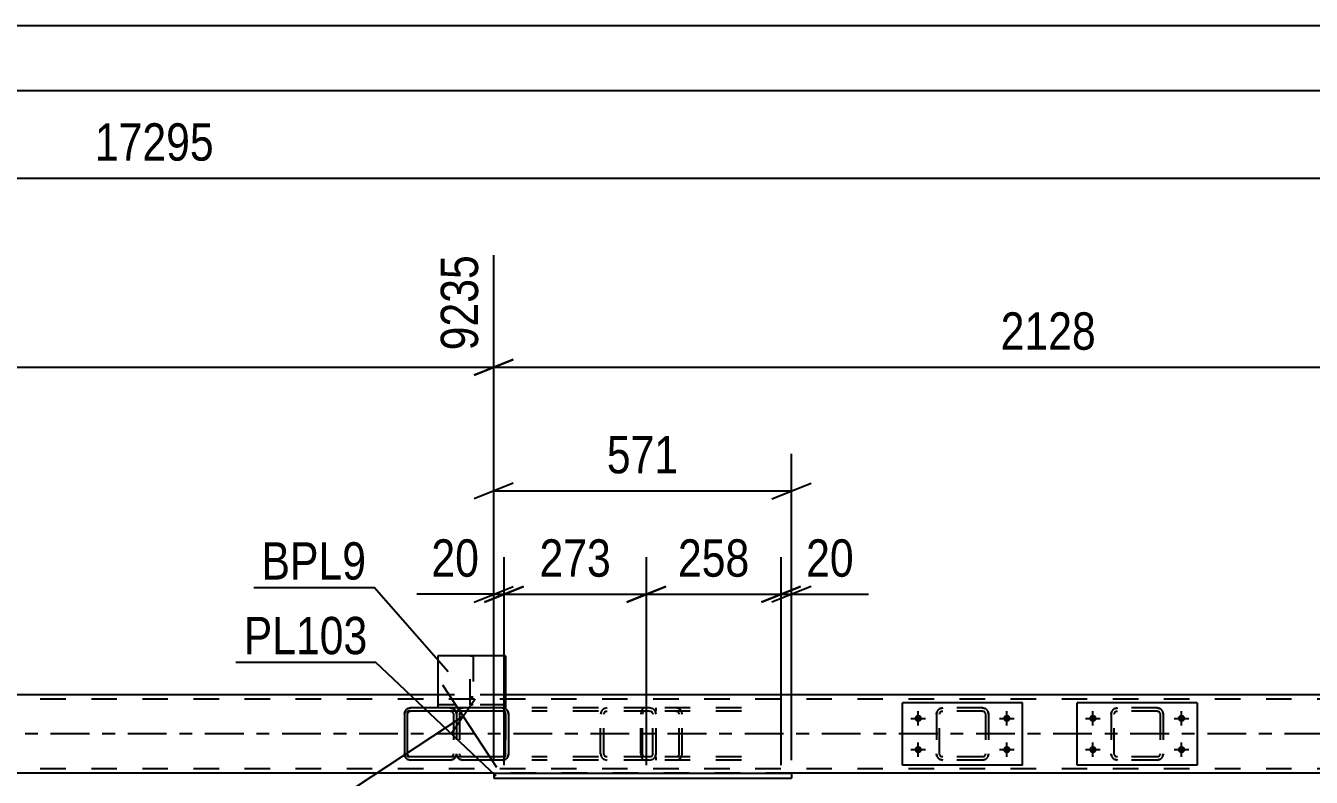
# Model space of a CAD drawing. Header units: millimetres. Extents: x -857 to 332, y -866 to -25.
# Drawn here: x -455.8 to -357.2, y -82.7 to -25.1 of the extents above; entities that cross this region are included whole.
import ezdxf

# ---------------------------------------------------------------- set-up
doc = ezdxf.new("R2010")
doc.units = ezdxf.units.MM
doc.linetypes.add('DXK_LINE_DOT2', pattern=[3.9198, 1.9599, -1.9599])
doc.linetypes.add('DXK_LINE_DOT3', pattern=[5.9187, 2.979, -0.9799, 0.9799, -0.9799])
doc.styles.add('Arial Narrow', font='ARIALN.TTF', dxfattribs={"height": 0.2})

# ---------------------------------------------------------------- blocks, each defined once
blk = doc.blocks.new('Unknown-570386455-1132')
at = {"color": 5, "linetype": 'Continuous'}
for p, q in [((332.353, -25.051), (-856.647, -25.051)), ((327.353, -30.051), (-851.647, -30.051))]:
    blk.add_line(p, q, dxfattribs=at)
blk = doc.blocks.new('Part-570386455-11720 - 11653')
at = {"color": 2, "linetype": 'Continuous'}
for p, q in [((-418.998, -73.404), (-424.198, -73.404)), ((-424.198, -73.404), (-424.198, -77.404)), ((-418.998, -73.404), (-418.998, -77.404)), ((-422.283, -77.404), (-423.243, -77.404)), ((-418.998, -77.404), (-419.243, -77.404)), ((-418.998, -77.404), (-418.998, -77.404))]:
    blk.add_line(p, q, dxfattribs=at)
at = {"color": 7, "linetype": 'DXK_LINE_DOT2'}
for p, q in [((-418.998, -77.164), (-424.198, -77.164)), ((-424.198, -77.164), (-424.198, -77.181)), ((-424.198, -77.181), (-424.198, -77.384)), ((-424.198, -77.404), (-424.198, -77.384)), ((-423.243, -77.404), (-424.198, -77.404)), ((-419.243, -77.404), (-422.283, -77.404)), ((-418.998, -77.164), (-418.998, -77.164)), ((-418.998, -77.164), (-418.998, -77.384)), ((-418.998, -77.404), (-418.998, -77.384)), ((-418.998, -77.404), (-418.998, -77.404))]:
    blk.add_line(p, q, dxfattribs=at)
blk = doc.blocks.new('Part-570386455-11721 - 11653')
at = {"color": 2, "linetype": 'Continuous'}
for p, q in [((-379.323, -77.004), (-388.523, -77.004)), ((-388.523, -81.804), (-388.523, -77.004)), ((-379.323, -81.804), (-379.323, -77.004)), ((-379.323, -81.804), (-388.523, -81.804))]:
    blk.add_line(p, q, dxfattribs=at)
blk = doc.blocks.new('Part-570386455-11729 - 11653')
at = {"color": 7, "linetype": 'DXK_LINE_DOT2'}
for p, q in [((-422.763, -77.884), (-422.726, -77.7)), ((-422.726, -77.7), (-422.763, -77.884)), ((-422.763, -77.884), (-422.763, -80.924)), ((-422.523, -77.884), (-422.505, -77.792)), ((-422.523, -77.884), (-422.523, -80.924)), ((-422.505, -77.792), (-422.453, -77.714)), ((-422.466, -77.44), (-422.283, -77.404)), ((-422.453, -77.714), (-422.375, -77.662)), ((-422.375, -77.662), (-422.283, -77.644)), ((-419.243, -77.644), (-422.283, -77.644)), ((-419.243, -77.404), (-419.059, -77.44)), ((-419.243, -77.644), (-419.151, -77.662)), ((-419.151, -77.662), (-419.073, -77.714)), ((-419.073, -77.714), (-419.021, -77.792)), ((-419.021, -77.792), (-419.003, -77.884)), ((-419.003, -77.884), (-419.003, -80.924)), ((-418.799, -77.7), (-418.763, -77.884)), ((-422.726, -81.107), (-422.763, -80.924)), ((-422.763, -80.924), (-422.726, -81.107)), ((-422.505, -81.016), (-422.523, -80.924)), ((-422.453, -81.094), (-422.505, -81.016)), ((-422.283, -81.404), (-422.466, -81.367)), ((-422.375, -81.146), (-422.453, -81.094)), ((-422.283, -81.164), (-422.375, -81.146)), ((-419.243, -81.164), (-422.283, -81.164)), ((-419.151, -81.146), (-419.243, -81.164)), ((-419.059, -81.367), (-419.243, -81.404)), ((-419.073, -81.094), (-419.151, -81.146)), ((-419.021, -81.016), (-419.073, -81.094)), ((-419.003, -80.924), (-419.021, -81.016)), ((-418.763, -80.924), (-418.799, -81.107))]:
    blk.add_line(p, q, dxfattribs=at)
at = {"color": 2, "linetype": 'Continuous'}
for p, q in [((-422.283, -77.404), (-422.466, -77.44)), ((-419.243, -77.404), (-422.283, -77.404)), ((-419.059, -77.44), (-419.243, -77.404)), ((-418.763, -77.884), (-418.799, -77.7)), ((-418.763, -77.884), (-418.763, -80.924)), ((-422.466, -81.367), (-422.283, -81.404)), ((-419.243, -81.404), (-422.283, -81.404)), ((-419.243, -81.404), (-419.059, -81.367)), ((-418.799, -81.107), (-418.763, -80.924))]:
    blk.add_line(p, q, dxfattribs=at)
at = {"color": 7, "linetype": 'DXK_LINE_DOT3'}
blk.add_line((-420.763, -79.404), (-420.763, -79.404), dxfattribs=at)
at = {"color": 7, "linetype": 'DXK_LINE_DOT2'}
for centre, start, end in [((-422.283, -77.884), 112.5, 157.5), ((-422.283, -77.884), 149.40101, 157.5), ((-419.243, -77.884), 22.5, 67.5), ((-422.283, -80.924), 202.5, 247.5), ((-422.283, -80.924), 202.5, 210.5988), ((-419.243, -80.924), 292.5, 337.5)]:
    blk.add_arc(centre, 0.48, start, end, dxfattribs=at)
at = {"color": 2, "linetype": 'Continuous'}
for centre, start, end in [((-422.283, -77.884), 112.5, 149.40101), ((-419.243, -77.884), 22.5, 67.5), ((-422.283, -80.924), 210.5988, 247.5), ((-419.243, -80.924), 292.5, 337.5)]:
    blk.add_arc(centre, 0.48, start, end, dxfattribs=at)
blk = doc.blocks.new('Part-570386455-11863 - 11653')
at = {"color": 2, "linetype": 'Continuous'}
for p, q in [((-419.909, -82.404), (-419.909, -82.804)), ((-419.909, -82.404), (-397.054, -82.404)), ((-419.909, -82.804), (-397.054, -82.804)), ((-397.054, -82.404), (-397.054, -82.804))]:
    blk.add_line(p, q, dxfattribs=at)
blk = doc.blocks.new('Part-570386455-11738 - 11653')
at = {"color": 7, "linetype": 'DXK_LINE_DOT2'}
for p, q in [((-385.923, -77.884), (-385.886, -77.7)), ((-385.886, -77.7), (-385.923, -77.884)), ((-385.923, -77.884), (-385.923, -80.924)), ((-385.683, -77.884), (-385.665, -77.792)), ((-385.683, -80.924), (-385.683, -77.884)), ((-385.665, -77.792), (-385.613, -77.714)), ((-385.626, -77.44), (-385.443, -77.404)), ((-385.443, -77.404), (-385.626, -77.44)), ((-385.613, -77.714), (-385.535, -77.662)), ((-385.535, -77.662), (-385.443, -77.644)), ((-382.403, -77.404), (-385.443, -77.404)), ((-382.403, -77.644), (-385.443, -77.644)), ((-382.403, -77.404), (-382.219, -77.44)), ((-382.219, -77.44), (-382.403, -77.404)), ((-382.403, -77.644), (-382.311, -77.662)), ((-382.311, -77.662), (-382.233, -77.714)), ((-382.233, -77.714), (-382.181, -77.792)), ((-382.181, -77.792), (-382.163, -77.884)), ((-382.163, -77.884), (-382.163, -80.924)), ((-381.959, -77.7), (-381.923, -77.884)), ((-381.923, -77.884), (-381.959, -77.7)), ((-381.923, -77.884), (-381.923, -80.924)), ((-385.886, -81.107), (-385.923, -80.924)), ((-385.923, -80.924), (-385.886, -81.107)), ((-385.665, -81.016), (-385.683, -80.924)), ((-385.613, -81.094), (-385.665, -81.016)), ((-385.443, -81.404), (-385.626, -81.367)), ((-385.626, -81.367), (-385.443, -81.404)), ((-385.535, -81.146), (-385.613, -81.094)), ((-385.443, -81.164), (-385.535, -81.146)), ((-382.403, -81.164), (-385.443, -81.164)), ((-382.403, -81.404), (-385.443, -81.404)), ((-382.311, -81.146), (-382.403, -81.164)), ((-382.219, -81.367), (-382.403, -81.404)), ((-382.403, -81.404), (-382.219, -81.367)), ((-382.233, -81.094), (-382.311, -81.146)), ((-382.181, -81.016), (-382.233, -81.094)), ((-382.163, -80.924), (-382.181, -81.016)), ((-381.923, -80.924), (-381.959, -81.107)), ((-381.959, -81.107), (-381.923, -80.924))]:
    blk.add_line(p, q, dxfattribs=at)
at = {"color": 7, "linetype": 'DXK_LINE_DOT3'}
blk.add_line((-383.923, -79.404), (-383.923, -79.404), dxfattribs=at)
at = {"color": 7, "linetype": 'DXK_LINE_DOT2'}
for centre, start, end in [((-385.443, -77.884), 112.5, 157.5), ((-385.443, -77.884), 112.5, 157.5), ((-382.403, -77.884), 22.5, 67.5), ((-382.403, -77.884), 22.5, 67.5), ((-385.443, -80.924), 202.5, 247.5), ((-385.443, -80.924), 202.5, 247.5), ((-382.403, -80.924), 292.5, 337.5), ((-382.403, -80.924), 292.5, 337.5)]:
    blk.add_arc(centre, 0.48, start, end, dxfattribs=at)
blk = doc.blocks.new('Part-570386455-11774 - 11653')
at = {"color": 7, "linetype": 'DXK_LINE_DOT2'}
for p, q in [((-372.517, -77.884), (-372.481, -77.7)), ((-372.481, -77.7), (-372.517, -77.884)), ((-372.517, -77.884), (-372.517, -80.924)), ((-372.277, -77.884), (-372.259, -77.792)), ((-372.277, -80.924), (-372.277, -77.884)), ((-372.259, -77.792), (-372.207, -77.714)), ((-372.221, -77.44), (-372.037, -77.404)), ((-372.037, -77.404), (-372.221, -77.44)), ((-372.207, -77.714), (-372.129, -77.662)), ((-372.129, -77.662), (-372.037, -77.644)), ((-368.997, -77.404), (-372.037, -77.404)), ((-368.997, -77.644), (-372.037, -77.644)), ((-368.997, -77.404), (-368.814, -77.44)), ((-368.814, -77.44), (-368.997, -77.404)), ((-368.997, -77.644), (-368.905, -77.662)), ((-368.905, -77.662), (-368.828, -77.714)), ((-368.828, -77.714), (-368.775, -77.792)), ((-368.775, -77.792), (-368.757, -77.884)), ((-368.757, -77.884), (-368.757, -80.924)), ((-368.554, -77.7), (-368.517, -77.884)), ((-368.517, -77.884), (-368.554, -77.7)), ((-368.517, -77.884), (-368.517, -80.924)), ((-372.481, -81.107), (-372.517, -80.924)), ((-372.517, -80.924), (-372.481, -81.107)), ((-372.259, -81.016), (-372.277, -80.924)), ((-372.207, -81.094), (-372.259, -81.016)), ((-372.037, -81.404), (-372.221, -81.367)), ((-372.221, -81.367), (-372.037, -81.404)), ((-372.129, -81.146), (-372.207, -81.094)), ((-372.037, -81.164), (-372.129, -81.146)), ((-368.997, -81.164), (-372.037, -81.164)), ((-368.997, -81.404), (-372.037, -81.404)), ((-368.905, -81.146), (-368.997, -81.164)), ((-368.814, -81.367), (-368.997, -81.404)), ((-368.997, -81.404), (-368.814, -81.367)), ((-368.828, -81.094), (-368.905, -81.146)), ((-368.775, -81.016), (-368.828, -81.094)), ((-368.757, -80.924), (-368.775, -81.016)), ((-368.517, -80.924), (-368.554, -81.107)), ((-368.554, -81.107), (-368.517, -80.924))]:
    blk.add_line(p, q, dxfattribs=at)
at = {"color": 7, "linetype": 'DXK_LINE_DOT3'}
blk.add_line((-370.517, -79.404), (-370.517, -79.404), dxfattribs=at)
at = {"color": 7, "linetype": 'DXK_LINE_DOT2'}
for centre, start, end in [((-372.037, -77.884), 112.5, 157.5), ((-372.037, -77.884), 112.5, 157.5), ((-368.997, -77.884), 22.5, 67.5), ((-368.997, -77.884), 22.5, 67.5), ((-372.037, -80.924), 202.5, 247.5), ((-372.037, -80.924), 202.5, 247.5), ((-368.997, -80.924), 292.5, 337.5), ((-368.997, -80.924), 292.5, 337.5)]:
    blk.add_arc(centre, 0.48, start, end, dxfattribs=at)
blk = doc.blocks.new('Part-570386455-11850 - 11653')
at = {"color": 7, "linetype": 'DXK_LINE_DOT2'}
for p, q in [((-407.956, -77.404), (-416.97, -77.404)), ((-407.956, -77.644), (-416.97, -77.644)), ((-411.663, -77.7), (-411.702, -77.884)), ((-411.702, -80.924), (-411.702, -77.884)), ((-411.446, -77.884), (-411.427, -77.792)), ((-411.446, -80.924), (-411.446, -77.884)), ((-411.427, -77.792), (-411.372, -77.714)), ((-411.191, -77.404), (-411.386, -77.44)), ((-411.372, -77.714), (-411.289, -77.662)), ((-411.289, -77.662), (-411.191, -77.644)), ((-407.76, -77.44), (-407.956, -77.404)), ((-407.956, -77.644), (-407.858, -77.662)), ((-407.858, -77.662), (-407.775, -77.714)), ((-407.775, -77.714), (-407.72, -77.792)), ((-407.72, -77.792), (-407.7, -77.884)), ((-407.7, -80.924), (-407.7, -77.884)), ((-407.445, -77.884), (-407.484, -77.7)), ((-407.445, -80.924), (-407.445, -77.884)), ((-407.956, -81.164), (-416.97, -81.164)), ((-407.956, -81.404), (-416.97, -81.404)), ((-411.702, -80.924), (-411.663, -81.107)), ((-411.427, -81.016), (-411.446, -80.924)), ((-411.372, -81.094), (-411.427, -81.016)), ((-411.386, -81.367), (-411.191, -81.404)), ((-411.289, -81.146), (-411.372, -81.094)), ((-411.191, -81.164), (-411.289, -81.146)), ((-407.858, -81.146), (-407.956, -81.164)), ((-407.956, -81.404), (-407.76, -81.367)), ((-407.775, -81.094), (-407.858, -81.146)), ((-407.72, -81.016), (-407.775, -81.094)), ((-407.7, -80.924), (-407.72, -81.016)), ((-407.484, -81.107), (-407.445, -80.924))]:
    blk.add_line(p, q, dxfattribs=at)
for centre, start, end in [((-411.21, -77.905), 110.75832, 155.68004), ((-407.936, -77.905), 24.31996, 69.24168), ((-411.21, -80.903), 204.31996, 249.24168), ((-407.936, -80.903), 290.75832, 335.68004)]:
    blk.add_arc(centre, 0.496, start, end, dxfattribs=at)
blk = doc.blocks.new('Part-570386455-12156 - 11653')
at = {"color": 7, "linetype": 'DXK_LINE_DOT2'}
for p, q in [((-408.591, -77.7), (-408.612, -77.884)), ((-408.612, -80.924), (-408.612, -77.884)), ((-408.533, -77.544), (-408.591, -77.7)), ((-408.446, -77.44), (-408.533, -77.544)), ((-408.477, -77.884), (-408.467, -77.792)), ((-408.477, -80.924), (-408.477, -77.884)), ((-408.467, -77.792), (-408.438, -77.714)), ((-408.343, -77.404), (-408.446, -77.44)), ((-408.438, -77.714), (-408.394, -77.662)), ((-408.394, -77.662), (-408.343, -77.644)), ((-400.9, -77.404), (-408.343, -77.404)), ((-400.9, -77.644), (-408.343, -77.644)), ((-407.445, -77.644), (-407.445, -77.404)), ((-405.743, -77.44), (-405.936, -77.404)), ((-405.936, -77.644), (-405.839, -77.662)), ((-405.839, -77.662), (-405.757, -77.714)), ((-405.757, -77.714), (-405.703, -77.792)), ((-405.703, -77.792), (-405.684, -77.884)), ((-405.684, -80.924), (-405.684, -77.884)), ((-405.432, -77.884), (-405.47, -77.7)), ((-405.432, -80.924), (-405.432, -77.884)), ((-408.612, -80.924), (-408.591, -81.107)), ((-408.591, -81.107), (-408.533, -81.263)), ((-408.533, -81.263), (-408.446, -81.367)), ((-408.467, -81.016), (-408.477, -80.924)), ((-408.438, -81.094), (-408.467, -81.016)), ((-408.446, -81.367), (-408.343, -81.404)), ((-408.394, -81.146), (-408.438, -81.094)), ((-408.343, -81.164), (-408.394, -81.146)), ((-400.9, -81.164), (-408.343, -81.164)), ((-400.9, -81.404), (-408.343, -81.404)), ((-407.445, -81.404), (-407.445, -81.164)), ((-405.839, -81.146), (-405.936, -81.164)), ((-405.936, -81.404), (-405.743, -81.367)), ((-405.757, -81.094), (-405.839, -81.146)), ((-405.703, -81.016), (-405.757, -81.094)), ((-405.684, -80.924), (-405.703, -81.016)), ((-405.47, -81.107), (-405.432, -80.924))]:
    blk.add_line(p, q, dxfattribs=at)
for centre, start, end in [((-405.92, -77.9), 23.89497, 68.84852), ((-405.92, -80.908), 291.15148, 336.10503)]:
    blk.add_arc(centre, 0.492, start, end, dxfattribs=at)
blk = doc.blocks.new('Part-570386455-12071 - 11653')
at = {"color": 2, "linetype": 'Continuous'}
for p, q in [((-419.003, -77.644), (-426.523, -77.644)), ((-426.523, -81.164), (-426.523, -77.644)), ((-419.003, -81.164), (-419.003, -77.644)), ((-419.003, -81.164), (-426.523, -81.164))]:
    blk.add_line(p, q, dxfattribs=at)
blk = doc.blocks.new('Part-570386455-12141 - 11653')
at = {"color": 7, "linetype": 'DXK_LINE_DOT2'}
for p, q in [((-421.716, -77.164), (-421.716, -73.404)), ((-421.716, -73.404), (-421.476, -73.404)), ((-421.476, -73.404), (-421.476, -77.164)), ((-421.716, -76.564), (-421.476, -76.564)), ((-421.476, -77.164), (-421.716, -77.164))]:
    blk.add_line(p, q, dxfattribs=at)
blk = doc.blocks.new('Bolt-570386455-12202 - 11653')
at = {"linetype": 'Continuous'}
for points in [[(-373.917, -77.924, -1), (-373.917, -78.484, -1)], [(-367.117, -77.924, -1), (-367.117, -78.484, -1)], [(-373.917, -80.324, -1), (-373.917, -80.884, -1)], [(-367.117, -80.324, -1), (-367.117, -80.884, -1)]]:
    blk.add_hatch(color=1, dxfattribs=at).paths.add_polyline_path(points)
at = {"color": 1, "linetype": 'Continuous'}
for p, q in [((-373.917, -78.764), (-373.917, -77.644)), ((-367.117, -78.764), (-367.117, -77.644)), ((-374.477, -78.204), (-373.357, -78.204)), ((-367.677, -78.204), (-366.557, -78.204)), ((-374.477, -80.604), (-373.357, -80.604)), ((-373.917, -81.164), (-373.917, -80.044)), ((-367.677, -80.604), (-366.557, -80.604)), ((-367.117, -81.164), (-367.117, -80.044))]:
    blk.add_line(p, q, dxfattribs=at)
blk = doc.blocks.new('Part-570386455-12203 - 11653')
at = {"color": 2, "linetype": 'Continuous'}
for p, q in [((-365.917, -77.004), (-375.117, -77.004)), ((-375.117, -81.804), (-375.117, -77.004)), ((-365.917, -77.004), (-365.917, -81.804)), ((-365.917, -81.804), (-375.117, -81.804))]:
    blk.add_line(p, q, dxfattribs=at)
blk = doc.blocks.new('Part-570386455-12205 - 11653')
at = {"color": 2, "linetype": 'Continuous'}
for p, q in [((-426.726, -77.7), (-426.763, -77.884)), ((-426.763, -77.884), (-426.763, -80.924)), ((-426.283, -77.404), (-426.466, -77.44)), ((-423.243, -77.404), (-426.283, -77.404)), ((-423.059, -77.44), (-423.243, -77.404)), ((-426.763, -80.924), (-426.726, -81.107)), ((-426.466, -81.367), (-426.283, -81.404)), ((-423.243, -81.404), (-426.283, -81.404)), ((-423.243, -81.404), (-423.059, -81.367))]:
    blk.add_line(p, q, dxfattribs=at)
at = {"color": 7, "linetype": 'DXK_LINE_DOT2'}
for p, q in [((-426.763, -77.884), (-426.726, -77.7)), ((-426.523, -77.884), (-426.505, -77.792)), ((-426.523, -80.924), (-426.523, -77.884)), ((-426.505, -77.792), (-426.453, -77.714)), ((-426.466, -77.44), (-426.283, -77.404)), ((-426.453, -77.714), (-426.375, -77.662)), ((-426.375, -77.662), (-426.283, -77.644)), ((-423.243, -77.644), (-426.283, -77.644)), ((-423.243, -77.404), (-423.059, -77.44)), ((-423.243, -77.644), (-423.151, -77.662)), ((-423.151, -77.662), (-423.073, -77.714)), ((-423.073, -77.714), (-423.021, -77.792)), ((-423.021, -77.792), (-423.003, -77.884)), ((-423.003, -77.884), (-423.003, -80.924)), ((-422.799, -77.7), (-422.763, -77.884)), ((-422.763, -77.884), (-422.799, -77.7)), ((-422.763, -77.884), (-422.763, -80.924)), ((-426.726, -81.107), (-426.763, -80.924)), ((-426.505, -81.016), (-426.523, -80.924)), ((-426.453, -81.094), (-426.505, -81.016)), ((-426.283, -81.404), (-426.466, -81.367)), ((-426.375, -81.146), (-426.453, -81.094)), ((-426.283, -81.164), (-426.375, -81.146)), ((-423.243, -81.164), (-426.283, -81.164)), ((-423.151, -81.146), (-423.243, -81.164)), ((-423.059, -81.367), (-423.243, -81.404)), ((-423.073, -81.094), (-423.151, -81.146)), ((-423.021, -81.016), (-423.073, -81.094)), ((-423.003, -80.924), (-423.021, -81.016)), ((-422.763, -80.924), (-422.799, -81.107)), ((-422.799, -81.107), (-422.763, -80.924))]:
    blk.add_line(p, q, dxfattribs=at)
at = {"color": 7, "linetype": 'DXK_LINE_DOT3'}
blk.add_line((-424.763, -79.404), (-424.763, -79.404), dxfattribs=at)
at = {"color": 2, "linetype": 'Continuous'}
for centre, start, end in [((-426.283, -77.884), 112.5, 157.5), ((-423.243, -77.884), 30.5989, 67.5), ((-426.283, -80.924), 202.5, 247.5), ((-423.243, -80.924), 292.5, 329.40111)]:
    blk.add_arc(centre, 0.48, start, end, dxfattribs=at)
at = {"color": 7, "linetype": 'DXK_LINE_DOT2'}
for centre, start, end in [((-426.283, -77.884), 112.5, 157.5), ((-423.243, -77.884), 22.5, 67.5), ((-423.243, -77.884), 22.5, 30.5989), ((-426.283, -80.924), 202.5, 247.5), ((-423.243, -80.924), 292.5, 337.5), ((-423.243, -80.924), 329.40111, 337.5)]:
    blk.add_arc(centre, 0.48, start, end, dxfattribs=at)
blk = doc.blocks.new('Bolt-570386455-12206 - 11653')
at = {"linetype": 'Continuous'}
for points in [[(-387.323, -77.924, -1), (-387.323, -78.484, -1)], [(-380.523, -77.924, -1), (-380.523, -78.484, -1)], [(-387.323, -80.324, -1), (-387.323, -80.884, -1)], [(-380.523, -80.324, -1), (-380.523, -80.884, -1)]]:
    blk.add_hatch(color=1, dxfattribs=at).paths.add_polyline_path(points)
at = {"color": 1, "linetype": 'Continuous'}
for p, q in [((-387.323, -78.764), (-387.323, -77.644)), ((-380.523, -78.764), (-380.523, -77.644)), ((-387.883, -78.204), (-386.763, -78.204)), ((-381.083, -78.204), (-379.963, -78.204)), ((-387.883, -80.604), (-386.763, -80.604)), ((-387.323, -81.164), (-387.323, -80.044)), ((-381.083, -80.604), (-379.963, -80.604)), ((-380.523, -81.164), (-380.523, -80.044))]:
    blk.add_line(p, q, dxfattribs=at)
blk = doc.blocks.new('Part-570386455-12231 - 11653')
at = {"color": 7, "linetype": 'DXK_LINE_DOT2'}
for p, q in [((-131.323, -76.724), (-789.299, -76.724)), ((-418.998, -76.404), (-424.198, -76.404)), ((-131.323, -82.084), (-789.299, -82.084)), ((-397.054, -82.404), (-419.909, -82.404))]:
    blk.add_line(p, q, dxfattribs=at)
at = {"color": 2, "linetype": 'Continuous'}
for p, q in [((-424.198, -76.404), (-623.32, -76.404)), ((-270.956, -76.404), (-418.998, -76.404)), ((-419.909, -82.404), (-482.188, -82.404)), ((-334.775, -82.404), (-397.054, -82.404))]:
    blk.add_line(p, q, dxfattribs=at)
at = {"color": 7, "linetype": 'DXK_LINE_DOT3'}
blk.add_line((-131.323, -79.404), (-789.299, -79.404), dxfattribs=at)
blk = doc.blocks.new('StraightDimension-570386455-28551 - 11653')
at = {"color": 7, "linetype": 'Continuous'}
for p, q in [((-419.109, -81.804), (-419.109, -65.831)), ((-408.191, -81.804), (-408.191, -65.831)), ((-420.609, -69.281), (-417.609, -68.081)), ((-406.691, -68.081), (-409.691, -69.281)), ((-419.109, -68.681), (-408.191, -68.681))]:
    blk.add_line(p, q, dxfattribs=at)
at = {"color": 0}
blk.add_wipeout([(-410.308, -67.931), (-410.308, -63.731), (-416.993, -63.731), (-416.993, -67.931)], dxfattribs=at)
at = {"color": 3, "style": 'Arial Narrow'}
blk.add_text('273', height=2.8633, dxfattribs=at).set_placement((-416.393, -67.331))
blk = doc.blocks.new('StraightDimension-570386455-28552 - 11653')
at = {"color": 7, "linetype": 'Continuous'}
for p, q in [((-419.909, -81.404), (-419.909, -65.831)), ((-419.109, -81.804), (-419.109, -65.831)), ((-421.409, -69.281), (-418.409, -68.081)), ((-417.609, -68.081), (-420.609, -69.281)), ((-419.909, -68.681), (-425.816, -68.681)), ((-419.909, -68.681), (-425.816, -68.681)), ((-419.909, -68.681), (-419.109, -68.681))]:
    blk.add_line(p, q, dxfattribs=at)
at = {"color": 0}
blk.add_wipeout([(-420.434, -67.931), (-420.434, -63.731), (-425.291, -63.731), (-425.291, -67.931)], dxfattribs=at)
at = {"color": 3, "style": 'Arial Narrow'}
blk.add_text('20', height=2.8633, dxfattribs=at).set_placement((-424.691, -67.331))
blk = doc.blocks.new('StraightDimension-570386455-12539 - 11653')
at = {"color": 7, "linetype": 'Continuous'}
for p, q in [((-419.659, -81.968), (-423.814, -75.652)), ((-423.171, -79.359), (-421.324, -76.708)), ((-454.187, -99.042), (-422.247, -78.033)), ((-451.598, -102.977), (-455.753, -96.661)), ((-453.263, -97.716), (-455.11, -100.368))]:
    blk.add_line(p, q, dxfattribs=at)
at = {"color": 0}
blk.add_wipeout([(-435.837, -86.074), (-438.145, -82.565), (-443.729, -86.239), (-441.421, -89.748)], dxfattribs=at)
at = {"color": 3, "style": 'Arial Narrow'}
blk.add_text('956', height=2.8633, rotation=33.33468, dxfattribs=at).set_placement((-441.25, -88.917))
blk = doc.blocks.new('StraightDimension-570386455-12780 - 11653')
at = {"color": 7, "linetype": 'Continuous'}
blk.add_line((-790.099, -36.755), (-101.802, -36.755), dxfattribs=at)
at = {"color": 0}
blk.add_wipeout([(-440.78, -36.005), (-440.78, -31.805), (-451.121, -31.805), (-451.121, -36.005)], dxfattribs=at)
at = {"color": 3, "style": 'Arial Narrow'}
blk.add_text('17295', height=2.8633, dxfattribs=at).set_placement((-450.521, -35.405))
blk = doc.blocks.new('StraightDimension-570386455-28549 - 11653')
at = {"color": 7, "linetype": 'Continuous'}
for p, q in [((-397.854, -81.804), (-397.854, -65.831)), ((-397.054, -81.404), (-397.054, -65.831)), ((-399.354, -69.281), (-396.354, -68.081)), ((-395.554, -68.081), (-398.554, -69.281)), ((-397.854, -68.681), (-397.054, -68.681)), ((-397.054, -68.681), (-391.147, -68.681)), ((-397.054, -68.681), (-391.147, -68.681))]:
    blk.add_line(p, q, dxfattribs=at)
at = {"color": 0}
blk.add_wipeout([(-391.672, -67.931), (-391.672, -63.731), (-396.529, -63.731), (-396.529, -67.931)], dxfattribs=at)
at = {"color": 3, "style": 'Arial Narrow'}
blk.add_text('20', height=2.8633, dxfattribs=at).set_placement((-395.929, -67.331))
blk = doc.blocks.new('StraightDimension-570386455-28550 - 11653')
at = {"color": 7, "linetype": 'Continuous'}
for p, q in [((-408.191, -81.804), (-408.191, -65.831)), ((-397.854, -81.804), (-397.854, -65.831)), ((-409.691, -69.281), (-406.691, -68.081)), ((-396.354, -68.081), (-399.354, -69.281)), ((-408.191, -68.681), (-397.854, -68.681))]:
    blk.add_line(p, q, dxfattribs=at)
at = {"color": 0}
blk.add_wipeout([(-399.68, -67.931), (-399.68, -63.731), (-406.365, -63.731), (-406.365, -67.931)], dxfattribs=at)
at = {"color": 3, "style": 'Arial Narrow'}
blk.add_text('258', height=2.8633, dxfattribs=at).set_placement((-405.765, -67.331))
blk = doc.blocks.new('StraightDimension-570386455-13476 - 11653')
at = {"color": 7, "linetype": 'Continuous'}
for p, q in [((-505.044, -81.404), (-505.044, -42.649)), ((-419.909, -81.404), (-419.909, -42.649)), ((-503.544, -50.662), (-506.544, -51.862)), ((-505.044, -51.262), (-419.909, -51.262)), ((-421.409, -51.862), (-418.409, -50.662))]:
    blk.add_line(p, q, dxfattribs=at)
at = {"color": 0}
blk.add_wipeout([(-458.22, -50.512), (-458.22, -46.312), (-466.733, -46.312), (-466.733, -50.512)], dxfattribs=at)
at = {"color": 3, "style": 'Arial Narrow'}
blk.add_text('2128', height=2.8633, dxfattribs=at).set_placement((-466.133, -49.912))
at = {"color": 0, "linetype": 'Continuous'}
blk.add_wipeout([(-420.509, -42.049), (-424.709, -42.049), (-424.709, -50.562), (-420.509, -50.562)], dxfattribs=at)
at = {"color": 3, "linetype": 'Continuous', "style": 'Arial Narrow'}
blk.add_text('9235', height=2.8633, rotation=90.00021, dxfattribs=at).set_placement((-421.109, -49.962))
blk = doc.blocks.new('StraightDimension-570386455-12305 - 11653')
at = {"color": 7, "linetype": 'Continuous'}
for p, q in [((-419.909, -81.404), (-419.909, -57.899)), ((-397.054, -81.404), (-397.054, -57.899)), ((-418.409, -60.149), (-421.409, -61.349)), ((-398.554, -61.349), (-395.554, -60.149)), ((-419.909, -60.749), (-397.054, -60.749))]:
    blk.add_line(p, q, dxfattribs=at)
at = {"color": 0}
blk.add_wipeout([(-405.139, -59.999), (-405.139, -55.799), (-411.824, -55.799), (-411.824, -59.999)], dxfattribs=at)
at = {"color": 3, "style": 'Arial Narrow'}
blk.add_text('571', height=2.8633, dxfattribs=at).set_placement((-411.224, -59.399))
blk = doc.blocks.new('StraightDimension-570386455-12511 - 11653')
at = {"color": 7, "linetype": 'Continuous'}
for p, q in [((-334.525, -81.968), (-338.679, -75.652)), ((-338.037, -79.359), (-336.19, -76.708)), ((-369.052, -99.042), (-337.113, -78.033)), ((-366.464, -102.977), (-370.619, -96.661)), ((-368.129, -97.716), (-369.976, -100.368))]:
    blk.add_line(p, q, dxfattribs=at)
at = {"color": 0}
blk.add_wipeout([(-350.703, -86.074), (-353.011, -82.565), (-358.595, -86.239), (-356.287, -89.748)], dxfattribs=at)
at = {"color": 3, "style": 'Arial Narrow'}
blk.add_text('956', height=2.8633, rotation=33.33468, dxfattribs=at).set_placement((-356.116, -88.917))
blk = doc.blocks.new('StraightDimension-570386455-13486 - 11653')
at = {"color": 7, "linetype": 'Continuous'}
for p, q in [((-334.775, -81.404), (-334.775, -40.821)), ((-419.909, -81.404), (-419.909, -42.649)), ((-418.409, -50.662), (-421.409, -51.862)), ((-419.909, -51.262), (-334.775, -51.262)), ((-336.275, -51.862), (-333.275, -50.662))]:
    blk.add_line(p, q, dxfattribs=at)
at = {"color": 0}
blk.add_wipeout([(-373.086, -50.512), (-373.086, -46.312), (-381.598, -46.312), (-381.598, -50.512)], dxfattribs=at)
at = {"color": 3, "style": 'Arial Narrow'}
blk.add_text('2128', height=2.8633, dxfattribs=at).set_placement((-380.998, -49.912))
at = {"color": 0, "linetype": 'Continuous'}
blk.add_wipeout([(-335.375, -40.221), (-339.575, -40.221), (-339.575, -50.562), (-335.375, -50.562)], dxfattribs=at)
at = {"color": 3, "linetype": 'Continuous', "style": 'Arial Narrow'}
blk.add_text('11363', height=2.8633, rotation=90.00021, dxfattribs=at).set_placement((-335.975, -49.962))
blk = doc.blocks.new('Mark-570386455-11716 - 11653')
at = {"color": 30, "linetype": 'Continuous'}
for p in [(-438.33, -68.153), (-423.393, -74.621)]:
    blk.add_line(p, (-429.091, -68.153), dxfattribs=at)
at = {"color": 0}
blk.add_wipeout([(-429.691, -67.553), (-429.691, -64.553), (-437.73, -64.553), (-437.73, -67.553)], dxfattribs=at)
blk.add_wipeout([(-429.691, -67.553), (-429.691, -64.553), (-437.73, -64.553), (-437.73, -67.553)], dxfattribs=at)
at = {"color": 3, "style": 'Arial Narrow'}
blk.add_text('BPL9', height=2.8633, dxfattribs=at).set_placement((-437.73, -67.553))
blk = doc.blocks.new('Mark-570386455-11859 - 11653')
at = {"color": 30, "linetype": 'Continuous'}
for p in [(-439.696, -73.88), (-419.706, -82.648)]:
    blk.add_line(p, (-428.992, -73.88), dxfattribs=at)
at = {"color": 0}
blk.add_wipeout([(-429.592, -73.28), (-429.592, -70.28), (-439.096, -70.28), (-439.096, -73.28)], dxfattribs=at)
blk.add_wipeout([(-429.592, -73.28), (-429.592, -70.28), (-439.096, -70.28), (-439.096, -73.28)], dxfattribs=at)
at = {"color": 3, "style": 'Arial Narrow'}
blk.add_text('PL103', height=2.8633, dxfattribs=at).set_placement((-439.096, -73.28))

msp = doc.modelspace()

# ---------------------------------------------------------------- block references
for name in ['Unknown-570386455-1132', 'Part-570386455-11720 - 11653', 'Part-570386455-12141 - 11653', 'Part-570386455-12231 - 11653', 'Part-570386455-12205 - 11653', 'Part-570386455-12071 - 11653', 'Part-570386455-11729 - 11653', 'Part-570386455-11850 - 11653', 'Part-570386455-12156 - 11653', 'Part-570386455-11721 - 11653', 'Bolt-570386455-12206 - 11653', 'Part-570386455-11738 - 11653', 'Part-570386455-12203 - 11653', 'Bolt-570386455-12202 - 11653', 'Part-570386455-11774 - 11653', 'Part-570386455-11863 - 11653']:
    msp.add_blockref(name, (0, 0))

# ---------------------------------------------------------------- next in the draw order: block references
for name in ['StraightDimension-570386455-28551 - 11653', 'StraightDimension-570386455-12511 - 11653']:
    msp.add_blockref(name, (0, 0))

# ---------------------------------------------------------------- next in the draw order: block references
msp.add_blockref('StraightDimension-570386455-28552 - 11653', (0, 0))

# ---------------------------------------------------------------- next in the draw order: block references
for name in ['StraightDimension-570386455-12780 - 11653', 'StraightDimension-570386455-12539 - 11653']:
    msp.add_blockref(name, (0, 0))

# ---------------------------------------------------------------- next in the draw order: block references
for name in ['StraightDimension-570386455-13476 - 11653', 'StraightDimension-570386455-28549 - 11653']:
    msp.add_blockref(name, (0, 0))

# ---------------------------------------------------------------- next in the draw order: block references
for name in ['StraightDimension-570386455-28550 - 11653', 'Mark-570386455-11716 - 11653']:
    msp.add_blockref(name, (0, 0))

# ---------------------------------------------------------------- next in the draw order: block references
msp.add_blockref('StraightDimension-570386455-12305 - 11653', (0, 0))

# ---------------------------------------------------------------- next in the draw order: block references
msp.add_blockref('StraightDimension-570386455-13486 - 11653', (0, 0))

# ---------------------------------------------------------------- next in the draw order: block references
msp.add_blockref('Mark-570386455-11859 - 11653', (0, 0))

doc.saveas('drawing.dxf')
